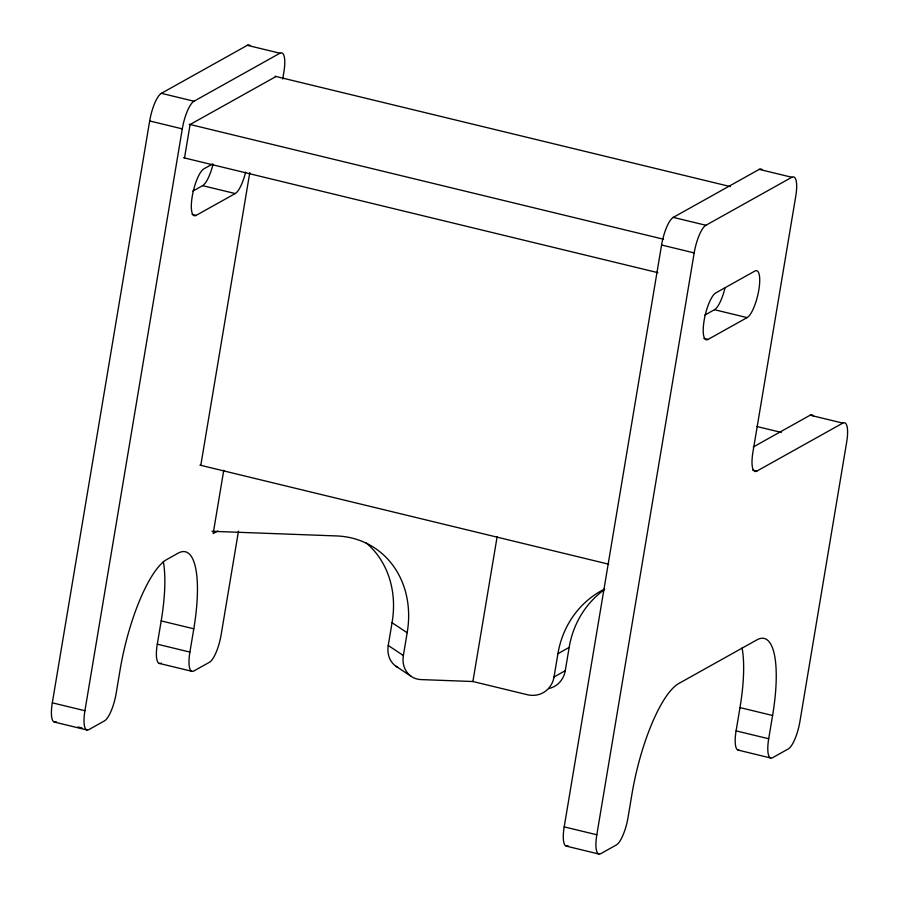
<?xml version="1.0" encoding="UTF-8"?>
<svg xmlns="http://www.w3.org/2000/svg" width="899" height="899" viewBox="0 0 899 899"><rect width="100%" height="100%" fill="white"/><g stroke="black" fill="none" stroke-linecap="round" stroke-linejoin="round"><path stroke-width="1.35" d="M56.221 721.728A24.307 6.776 -76.4 0 1 52.311 702.816L149.672 120.96A24.307 6.776 -76.4 0 1 161.382 93.327L247.326 45.321A24.307 6.776 -76.4 0 1 250.023 45.422M238.482 531.107L221.165 634.627A24.307 6.776 -76.4 0 1 209.456 662.26L193.824 670.991A24.307 6.776 -76.4 0 1 189.903 652.078L193.802 628.806A97.238 27.127 -76.4 0 0 178.126 553.166L166.899 559.436A97.238 27.127 -76.4 0 0 120.073 669.991L116.173 693.264A24.307 6.776 -76.4 0 1 104.464 720.897L88.844 729.628A24.307 6.776 -76.4 0 1 84.922 710.716L182.295 128.86A24.307 6.776 -76.4 0 1 193.993 101.227L279.937 53.221A24.307 6.776 -76.4 0 1 283.859 72.134L282.702 79.033M184.509 157.954L190.105 124.5L276.049 76.494M161.213 663.08A24.307 6.776 -76.4 0 1 157.291 644.178L161.191 620.906A97.238 27.127 -76.4 0 0 163.281 561.369M200.792 465.345L249.798 172.529M223.761 470.244L213.164 533.601L217.783 531.017M397.954 667.485A24.307 20.778 -56.5 0 1 388.244 645.493L392.054 622.715A97.238 83.113 -56.5 0 0 365.837 542.603M604.589 589.519A97.238 90.406 60.8 0 0 569.157 647.415L565.269 670.688L554.031 676.969A24.307 22.599 60.8 0 1 527.455 694.736L472.896 681.521L421.035 679.588A24.307 20.778 -56.5 0 1 403.359 655.517L407.168 632.739A97.238 83.113 -56.5 0 0 336.563 535.939L211.984 531.298M472.896 681.521L497.125 536.748M554.031 676.969L557.931 653.685A97.238 90.406 60.8 0 1 604.611 589.014M568.123 845.779A24.307 6.776 -76.4 0 1 564.201 826.866L661.574 245.011A24.307 6.776 -76.4 0 1 673.284 217.378L759.228 169.372A24.307 6.776 -76.4 0 1 761.914 169.473M596.824 834.766L694.185 252.911A24.307 6.776 -76.4 0 1 705.895 225.278L791.839 177.272A24.307 6.776 -76.4 0 1 795.761 196.184L752.913 452.197A24.307 6.776 -76.4 0 0 756.834 471.11L842.779 423.114A24.307 6.776 -76.4 0 1 846.689 442.016L799.953 721.313A24.307 6.776 -76.4 0 1 788.254 748.946L772.623 757.677A24.307 6.776 -76.4 0 1 768.701 738.764L772.601 715.492A97.238 27.127 -76.4 0 0 756.924 639.852L678.801 683.487A97.238 27.127 -76.4 0 0 631.963 794.042L628.075 817.315A24.307 6.776 -76.4 0 1 616.366 844.948L600.734 853.679A24.307 6.776 -76.4 0 1 596.824 834.766L564.201 826.866M739.023 750.137A24.307 6.776 -76.4 0 1 736.09 730.865L739.989 707.592A97.238 27.127 -76.4 0 0 742.08 648.055M212.479 164.056L203.927 168.832A24.307 6.776 -76.4 0 0 192.229 196.465A24.307 6.776 -76.4 0 0 196.139 215.378L235.212 193.555A24.307 6.776 -76.4 0 0 245.641 172.091M192.824 191.116L202.59 185.655A24.307 6.776 -76.4 0 0 213.029 164.191M704.726 315.167L714.491 309.706A24.307 6.776 -76.4 0 0 724.92 288.242M708.041 339.429L747.103 317.617A24.307 6.776 -76.4 0 0 758.812 289.972A24.307 6.776 -76.4 0 0 754.89 271.06L715.829 292.883A24.307 6.776 -76.4 0 0 704.119 320.516A24.307 6.776 -76.4 0 0 708.041 339.429L703.962 338.44M753.272 446.983L810.156 415.203L842.779 423.114M557.931 653.685L569.157 647.415M247.326 45.321L279.937 53.221M759.228 169.372L791.839 177.272M275.15 76.28L730.325 186.587M161.382 93.327L193.993 101.227M673.284 217.378L705.895 225.278M189.206 124.287L663.462 239.213M149.672 120.96L182.295 128.86M661.574 245.011L694.185 252.911M183.61 157.741L657.866 272.667M202.59 185.655L235.212 193.555M714.491 309.706L747.103 317.617M192.071 214.389L196.139 215.378M756.789 426.486L781.298 432.43M752.755 470.121L756.834 471.11M199.904 465.12L608.735 564.201M739.989 707.592L772.601 715.492M736.09 730.865L768.701 738.764M738.124 750.103L770.735 758.014M161.191 620.906L193.802 628.806M157.291 644.178L189.903 652.078M159.325 663.417L191.937 671.328M52.311 702.816L84.922 710.716M77.966 726.988L82.045 727.976M54.333 722.066L86.945 729.966M566.235 846.116L598.846 854.016M392.054 622.715L407.168 632.739M388.244 645.493L403.359 655.517M395.65 666.047L410.776 676.07M565.269 670.688A24.307 22.599 60.8 0 1 548.637 688.612M810.156 415.203A24.307 6.776 -76.4 0 1 813.55 416.147"/></g></svg>
